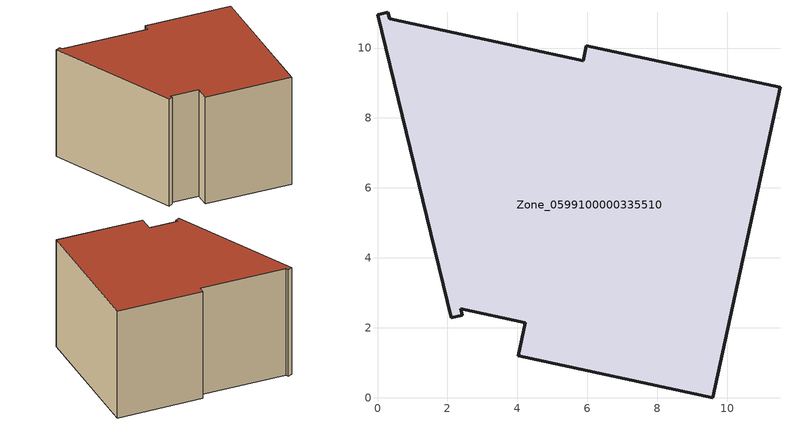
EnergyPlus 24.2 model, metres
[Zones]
Zone_0599100000335510
 floor ground (C_G): 4.02,1.2 4.23,2.15 2.38,2.55 2.42,2.36 2.11,2.29 0,10.95 0.3,11.02 0.35,10.84 5.88,9.64 5.97,10.06 11.51,8.88 9.59,0 z0
 wall outside (C_F): 2.38,2.55 4.23,2.15 4.02,1.2 9.59,0 11.51,8.88 5.97,10.06 5.88,9.64 0.35,10.84 0.3,11.02 0,10.95 2.11,2.29 2.42,2.36 2.38,2.55 z0:7.54
 roof outside (C_R): 4.23,2.15 4.02,1.2 9.59,0 11.51,8.88 5.97,10.06 5.88,9.64 0.35,10.84 0.3,11.02 0,10.95 2.11,2.29 2.42,2.36 2.38,2.55 z7.54
[BUILDING]
Pand.0599100000335510: North Axis=0; Terrain=City; Loads Convergence Tolerance Value=0.04; Temperature Convergence Tolerance Value=0.4; Solar Distribution=FullExterior; Maximum Number of Warmup Days=25; Minimum Number of Warmup Days=1
[Site:Location]
Rotterdam.The.Hague.AP_ZH_NLD Design_Conditions: Latitude=51.96; Longitude=4.45; Time Zone=1; Elevation=-4.5
[SITE:GROUNDTEMPERATURE:BUILDINGSURFACE]
18, 18, 18, 18, 18, 18, 18, 18, 18, 18, 18, 18
[MATERIAL] Thermal Absorptance=0.9; Solar Absorptance=0.7; Visible Absorptance=0.7
Name | Roughness | Thickness | Conductivity | Density | Specific Heat
G.TC.1975-1991 | MediumSmooth | 0.15 | 0.288461 | 540 | 1210
F.TC.1975-1991 | Rough | 0.3 | 0.230769 | 1920 | 840
R.TC.1975-1991 | MediumRough | 0.2 | 0.153846 | 1500 | 1000
[CONSTRUCTION]
C_G: G.TC.1975-1991
C_F: F.TC.1975-1991
C_R: R.TC.1975-1991
[ZONE]
Zone_0599100000335510: Type=1; Multiplier=1; Ceiling Height=Autocalculate; Volume=Autocalculate; Floor Area=autocalculate; Part of Total Floor Area=Yes
[ZONEINFILTRATION:DESIGNFLOWRATE]
Infil_Zone_0599100000335510: Zone or ZoneList or Space or SpaceList=Zone_0599100000335510; Schedule=AlwaysOn; Design Flow Rate Calculation Method=Flow/Area; Flow Rate per Floor Area=0.003; Constant Term Coefficient=1; Temperature Term Coefficient=0; Velocity Term Coefficient=0; Velocity Squared Term Coefficient=0
[HVACTEMPLATE:ZONE:IDEALLOADSAIRSYSTEM]
Zone_0599100000335510: Maximum Heating Supply Air Temperature=50; Minimum Cooling Supply Air Temperature=13; Maximum Heating Supply Air Humidity Ratio=0.0156; Minimum Cooling Supply Air Humidity Ratio=0.0077; Heating Limit=NoLimit; Cooling Limit=NoLimit; Dehumidification Control Type=ConstantSensibleHeatRatio; Cooling Sensible Heat Ratio=0.7; Dehumidification Setpoint=60; Humidification Control Type=None; Humidification Setpoint=30; Outdoor Air Method=None; Outdoor Air Flow Rate per Person=0.00944; Outdoor Air Flow Rate per Zone Floor Area=0; Outdoor Air Flow Rate per Zone=0; Demand Controlled Ventilation Type=None; Outdoor Air Economizer Type=NoEconomizer; Heat Recovery Type=None; Sensible Heat Recovery Effectiveness=0.7; Latent Heat Recovery Effectiveness=0.65
[ZONECONTROL:THERMOSTAT]
ThermostatControl_Zone_0599100000335510: Zone or ZoneList=Zone_0599100000335510; Control Type Schedule=DualSetpointControlType; Control 1=Thermostat_Zone_0599100000335510; Temperature Difference Between Cutout And Setpoint=0
[THERMOSTATSETPOINT:DUALSETPOINT]
Thermostat_Zone_0599100000335510: Heating Setpoint Temperature Schedule=HeatingSetpoint_Zone_0599100000335510; Cooling Setpoint Temperature Schedule=CoolingSetpoint_Zone_0599100000335510
[SCHEDULE:COMPACT]
HeatingSetpoint_Zone_0599100000335510: Through: 12/31, For: AllDays, Until: 24:00, 21
CoolingSetpoint_Zone_0599100000335510: Through: 12/31, For: AllDays, Until: 24:00, 24
DualSetpointControlType: Through: 12/31, For: AllDays, Until: 24:00, 4
AlwaysOn: Through: 12/31, For: AllDays, Until: 24:00, 1
